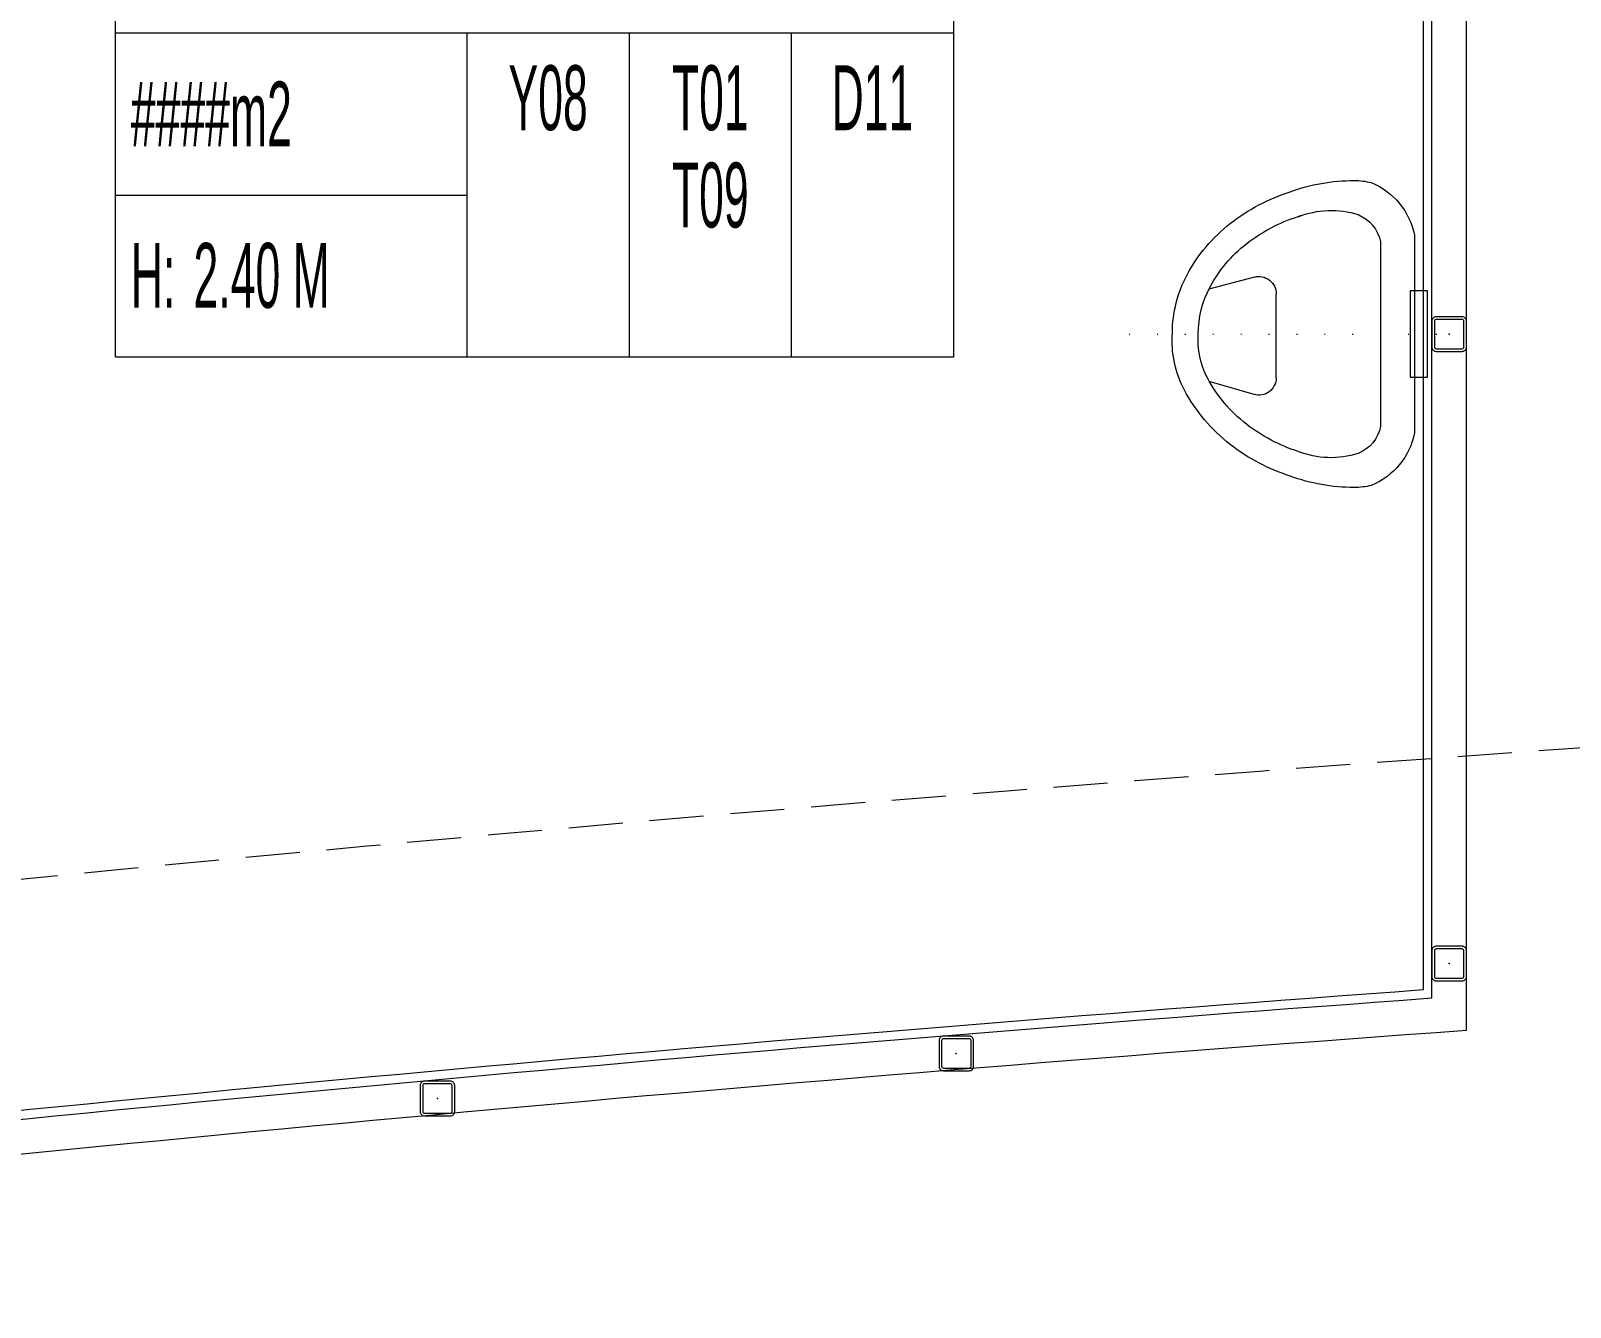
# Model space of a CAD drawing. Extents: x -2050 to 29725, y -1777 to 6820.
# Drawn here: x 10056.5 to 10234.5, y 1996.5 to 2144.1 of the extents above; entities that cross this region are included whole.
import ezdxf
from ezdxf.enums import TextEntityAlignment as Align

# ---------------------------------------------------------------- set-up
doc = ezdxf.new("R2010")
doc.units = 0
doc.header["$LTSCALE"] = 25
doc.header["$MEASUREMENT"] = 0
doc.linetypes.add('DOT2', pattern=[0.125, 0, -0.125])
doc.linetypes.add('HIDDEN', pattern=[0.375, 0.25, -0.125])
doc.layers.get('0').update_dxf_attribs({"color": 9, "lineweight": 9})
for name, color, linetype, lineweight in [('05V', 9, 'Continuous', 9), ('06D', 9, 'Continuous', 9), ('10', 9, 'Continuous', 9), ('11', 9, 'Continuous', 9), ('20', 9, 'DOT2', 9), ('21', 9, 'Continuous', 9)]:
    doc.layers.add(name, color=color, linetype=linetype, lineweight=lineweight)
doc.styles.add('Arial', font='arial.ttf', dxfattribs={"height": 2.5})
doc.styles.add('MuuM_TEXT-STANDART', font='ARIALN.TTF')

# ---------------------------------------------------------------- blocks, each defined once
blk = doc.blocks.new('v-k-pisuar01-p-s')
at = {"linetype": 'DOT2'}
blk.add_line((0, -33), (0, 5), dxfattribs=at)
for p, q in [((-5.07, -16), (4.66, -16)), ((-6.98, -18.56), (-5.47, -23.73)), ((6.59, -18.52), (5.19, -23.78))]:
    blk.add_line(p, q)
for points in [[(11.42, 0), (-11.42, 0, 0.252384), (-17.51, -5, 0.055826), (-17.74, -7, 0.088182), (-16.42, -14.39, 0.087476), (-12.79, -21.28, 0.105521), (-6.48, -26.6, 0.141396), (0.13, -28, 0.121036), (6.87, -26.29, 0.105521), (12.81, -21.28, 0.087476), (16.45, -14.39, 0.088182), (17.76, -7, 0.066704), (17.51, -5, 0.252384), (11.42, 0)], [(13.57, -13.47, 0.172375), (13.81, -6.52, 0.252384), (10.66, -3.93), (-10.66, -3.93, 0.252384), (-13.81, -6.52, 0.172375), (-13.57, -13.47, 0.087476), (-10.42, -19.44, 0.105521), (-5.06, -23.95, 0.144004), (0.01, -25, 0.123151), (5.45, -23.64, 0.105521), (10.44, -19.44, 0.087476), (13.59, -13.47)]]:
    blk.add_lwpolyline(points, format="xyb")
blk.add_lwpolyline([(-5, -0.5), (-5, 1.5), (5, 1.5), (5, -0.5)], close=True)
for centre, radius, start, end in [((1.16, -7.48), 15.9, 200.6506, 202.1301), ((-1.14, -7.48), 15.9, 337.8699, 339.3494), ((-5.07, -18), 2, 90, 196.3895), ((4.66, -18), 2, 345.0686, 90)]:
    blk.add_arc(centre, radius, start, end)
blk = doc.blocks.new('A$C74064896')
at = {"layer": '05V', "xscale": -1, "rotation": 270}
blk.add_blockref('v-k-pisuar01-p-s', (-251, -121), dxfattribs=at)
blk = doc.blocks.new('0_roomno2-flat-2')
at = {"layer": '21'}
blk.add_lwpolyline([(96.88, -52.5), (0, -52.5), (0, 0), (96.88, 0)], close=True, dxfattribs=at)
for points in [[(0, -15), (96.88, -15)], [(40.62, -15), (40.62, -52.5)], [(59.38, -15), (59.38, -52.5)], [(78.12, -15), (78.12, -52.5)], [(0, -33.75), (40.62, -33.75)]]:
    blk.add_lwpolyline(points, dxfattribs=at)
at = {"layer": '21', "style": 'MuuM_TEXT-STANDART', "width": 0.6}
blk.add_text('H:', height=7.5, dxfattribs=at).set_placement((1.75, -43.04), align=Align.MIDDLE_LEFT)
at = {"layer": '21', "style": 'Arial'}
blk.add_attdef('ODANO', (0, 5.85), '', height=10, dxfattribs=at)
blk.add_attdef('MEKANADI', text='', height=10, dxfattribs=at).set_placement((1.75, -15), align=Align.BOTTOM_LEFT)
at = {"layer": '21', "style": 'MuuM_TEXT-STANDART', "width": 0.6}
for tag, p in [('YER01', (50, -22.5)), ('TAVAN01', (68.75, -22.5)), ('DUVAR01', (87.5, -22.5)), ('YER02', (50, -33.75)), ('TAVAN02', (68.75, -33.75)), ('DUVAR02', (87.5, -33.75)), ('YER03', (50, -45)), ('TAVAN03', (68.75, -45)), ('DUVAR03', (87.5, -45))]:
    blk.add_attdef(tag, text='', height=7.5, dxfattribs=at).set_placement(p, align=Align.MIDDLE_CENTER)
for tag, p in [('M2', (1.75, -24.38)), ('TEMIZTAVANYUKSEKLIGI', (9, -43.04))]:
    blk.add_attdef(tag, text='', height=7.5, dxfattribs=at).set_placement(p, align=Align.MIDDLE_LEFT)
blk = doc.blocks.new('Prf-40x40')
for points in [[(1.5, -2), (-1.5, -2, -0.414214), (-2, -1.5), (-2, 1.5, -0.414214), (-1.5, 2), (1.5, 2, -0.414214), (2, 1.5), (2, -1.5, -0.414214)], [(1.5, -1.7), (-1.5, -1.7, -0.414214), (-1.7, -1.5), (-1.7, 1.5, -0.414214), (-1.5, 1.7), (1.5, 1.7, -0.414214), (1.7, 1.5), (1.7, -1.5, -0.414214)]]:
    blk.add_lwpolyline(points, format="xyb", close=True)
blk.add_point((0, 0))

msp = doc.modelspace()

# ---------------------------------------------------------------- linework, layer by layer
at = {"layer": '06D'}
for points in [[(9997.87, 2008.2), (9997.87, 2008.2, -0.009041), (10222.5, 2028.5), (10222.5, 2235), (10242.5, 2235), (10242.5, 2029.91)], [(9997.25, 2013.17), (10003.24, 1958.49, -0.029197), (10724.29, 1994.45, -0.029197)]]:
    msp.add_lwpolyline(points, format="xyb", dxfattribs=at)
at = {"layer": '11'}
for points in [[(10006.36, 2013.14, -0.008533), (10218.5, 2032.22), (10218.5, 2231), (10143.5, 2231), (10143.5, 2239), (10321.5, 2239), (10321.5, 2231), (10246.5, 2231), (10246.5, 2034.2)], [(10217.5, 2230), (10217.5, 2033.15, 0.008456), (10007.23, 2014.24, 0.008495)]]:
    msp.add_lwpolyline(points, format="xyb", dxfattribs=at)
at = {"layer": '20', "linetype": 'HIDDEN', "lineweight": 0}
msp.add_lwpolyline([(7129.5, 979.76, -0.152644), (10705.5, 2076.19, -0.10573)], format="xyb", dxfattribs=at)

# ---------------------------------------------------------------- block references
msp.add_blockref('A$C74064896', (10467.5, 2230))
ref = msp.add_blockref('0_roomno2-flat-2', (10066.32, 2158.83))
ref.add_attrib('ODANO', 'AUDI-K1-11', dxfattribs={"layer": '21', "height": 10, "style": 'MuuM_TEXT-STANDART'}).set_placement((10066.32, 2158.83), align=Align.BOTTOM_LEFT)
ref.add_attrib('MEKANADI', 'WC BAY', dxfattribs={"layer": '21', "height": 10, "style": 'MuuM_TEXT-STANDART', "width": 0.9}).set_placement((10068.07, 2143.83), align=Align.BOTTOM_LEFT)
ref.add_attrib('M2', '####m2', dxfattribs={"layer": '21', "height": 7.5, "style": 'MuuM_TEXT-STANDART', "width": 0.6}).set_placement((10068.07, 2134.45), align=Align.MIDDLE_LEFT)
ref.add_attrib('TEMIZTAVANYUKSEKLIGI', '2.40 M', dxfattribs={"layer": '21', "height": 7.5, "style": 'MuuM_TEXT-STANDART', "width": 0.6}).set_placement((10075.32, 2115.79), align=Align.MIDDLE_LEFT)
ref.add_attrib('YER01', 'Y08', dxfattribs={"layer": '21', "height": 7.5, "style": 'MuuM_TEXT-STANDART', "width": 0.6}).set_placement((10116.32, 2136.33), align=Align.MIDDLE_CENTER)
ref.add_attrib('TAVAN01', 'T01', dxfattribs={"layer": '21', "height": 7.5, "style": 'MuuM_TEXT-STANDART', "width": 0.6}).set_placement((10135.07, 2136.33), align=Align.MIDDLE_CENTER)
ref.add_attrib('DUVAR01', 'D11', dxfattribs={"layer": '21', "height": 7.5, "style": 'MuuM_TEXT-STANDART', "width": 0.6}).set_placement((10153.82, 2136.33), align=Align.MIDDLE_CENTER)
ref.add_attrib('TAVAN02', 'T09', dxfattribs={"layer": '21', "height": 7.5, "style": 'MuuM_TEXT-STANDART', "width": 0.6}).set_placement((10135.07, 2125.08), align=Align.MIDDLE_CENTER)
at = {"layer": '10', "xscale": -1}
for p in [(10220.5, 2109), (10220.5, 2036.2), (10163.52, 2025.81), (10103.52, 2020.6)]:
    msp.add_blockref('Prf-40x40', p, dxfattribs=at)

doc.saveas('drawing.dxf')
